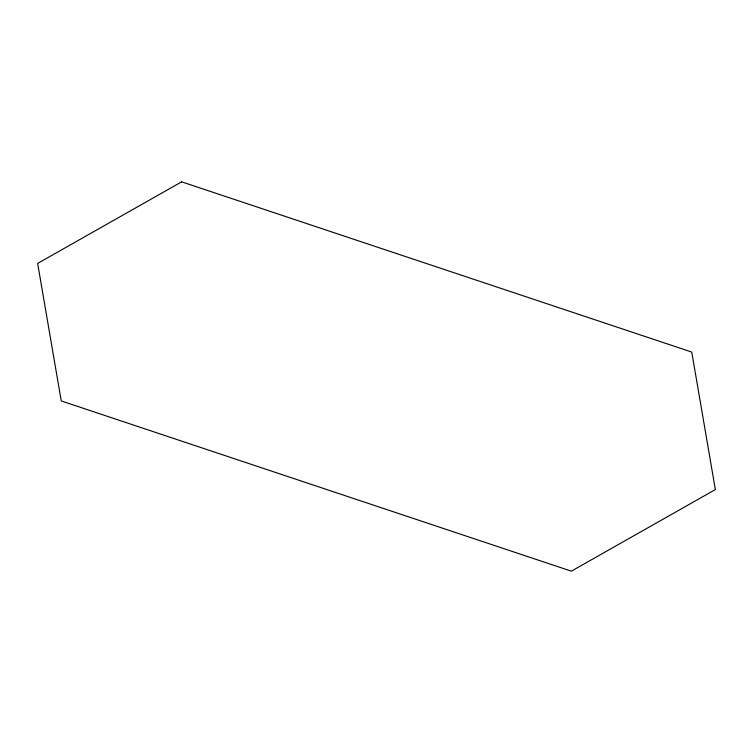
<?xml version="1.0" encoding="UTF-8"?>
<svg xmlns="http://www.w3.org/2000/svg" width="753" height="753" viewBox="0 0 753 753"><rect width="100%" height="100%" fill="white"/><g stroke="black" fill="none" stroke-linecap="round" stroke-linejoin="round"><path stroke-width="1.13" d="M181.642 181.84L37.65 263.428L61.247 400.935L571.358 571.16L715.35 489.572L691.753 352.065L181.642 181.84"/></g></svg>
